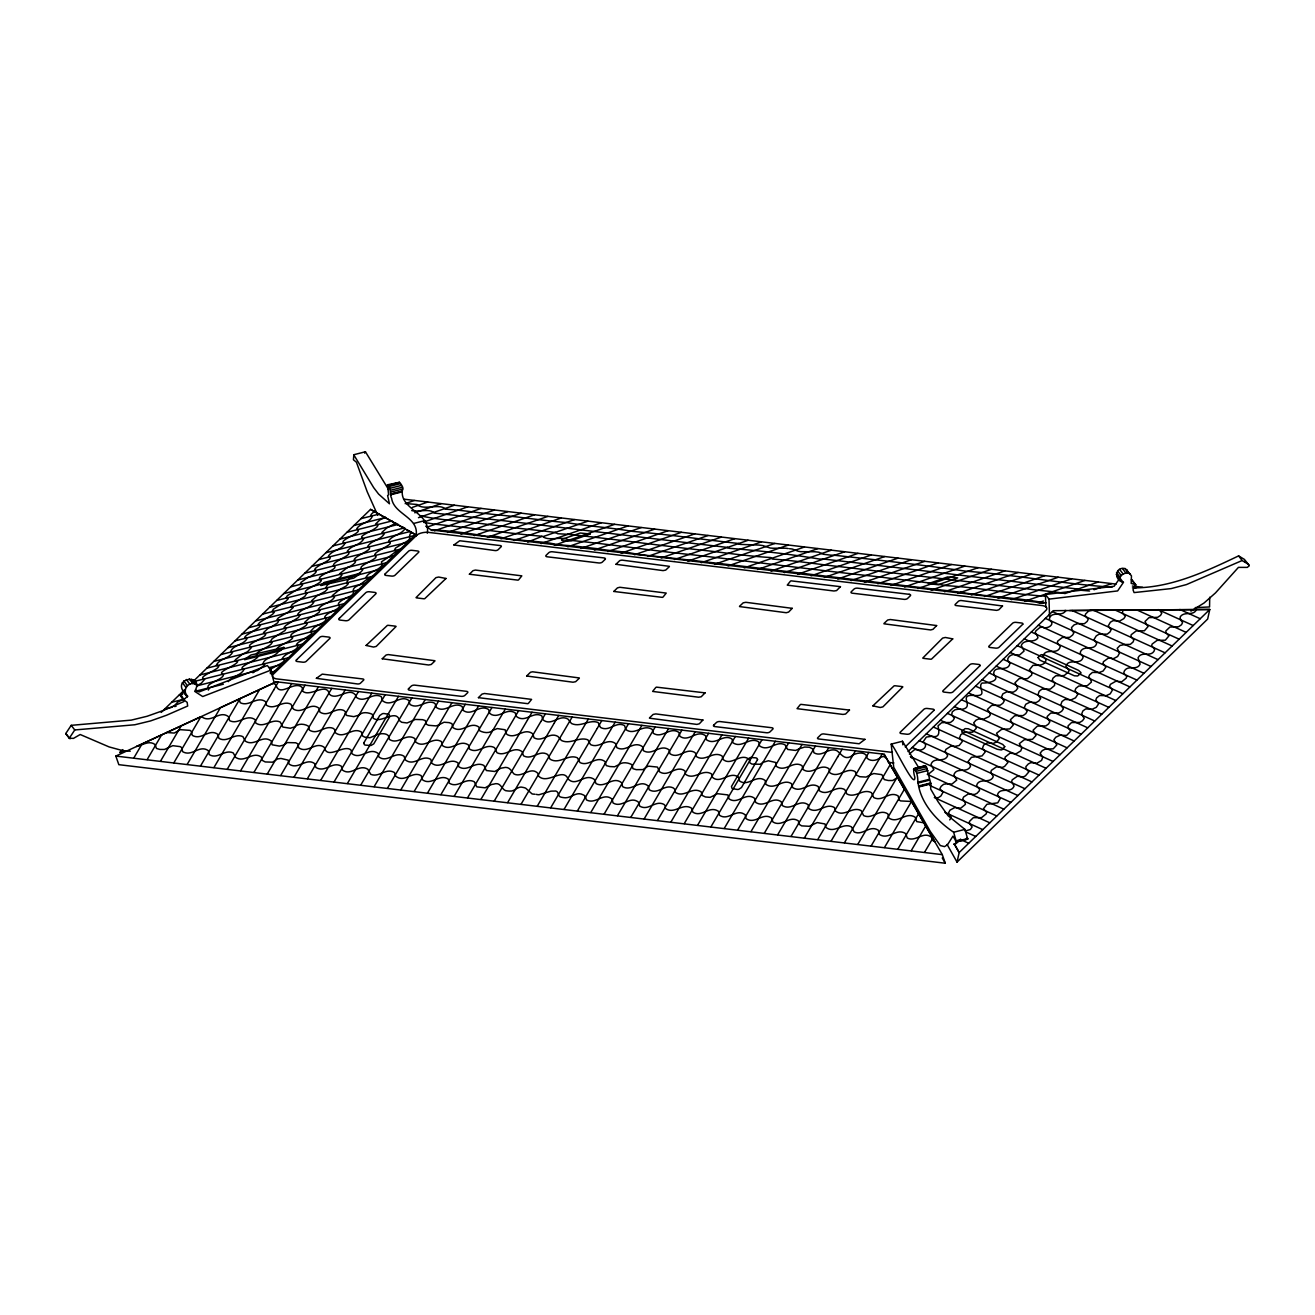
<?xml version="1.0" encoding="UTF-8"?>
<svg xmlns="http://www.w3.org/2000/svg" width="1315" height="1315" viewBox="0 0 1315 1315"><rect width="100%" height="100%" fill="white"/><g stroke="black" fill="none" stroke-linecap="round" stroke-linejoin="round"><path stroke-width="1.5" d="M416.033 536.076C419.617 517.091 393.892 514.675 391.591 498.188C386.1 488.835 412.055 496.971 399.497 482.309L387.514 484.808L388.615 494.835L387.613 495.508L389.454 503.793L378.589 494.062L373.69 487.651L353.834 454.908L353.423 459.773L356.398 462.19L367.197 491.728L377.783 515.381M288.511 762.174L288.264 760.169L280.933 758.443L277.498 758.952L272.567 762.19L265.219 761.944L261.636 760.021L261.669 757.309C252.776 750.471 244.721 763.505 235.648 757.358L233.248 752.936C224.553 748.827 217.846 759.807 209.266 754.629L208.312 750.651C199.19 744.257 192.006 757.276 182.588 751.638L181.848 747.758L180.303 746.641L172.807 745.687L164.49 749.451L159.871 749.451L156.452 748.432L155.154 744.619C149.203 740 142.562 745.161 136.612 746.46L166.775 732.504L174.254 733.063L180.188 729.661L190.034 730.367L191.448 731.502L192.286 735.364C201.672 740.871 208.888 727.885 217.928 734.395L218.947 738.372C227.462 743.189 234.333 732.636 242.913 736.647L245.297 741.101C254.387 747.101 262.458 734.082 271.268 741.052L272.172 744.8L279.388 746.098L283.974 745.046L287.18 742.581L295.743 742.778L297.897 743.912L298.702 747.791C307.841 754.087 315.6 740.838 324.279 747.364C327.32 760.284 343.429 744.175 350.891 749.846L352.058 753.774C360.869 760.152 368.726 746.953 377.832 753.199A4.175 2.696 -19.2 0 1 378.556 754.465L378.654 756.75C387.218 763.719 394.927 750.471 404.067 756.24L405.267 759.84C414.225 766.974 421.753 754.136 430.778 759.33L431.83 763.275C440.689 770.031 449.056 756.766 457.982 762.881L458.705 766.694C467.466 772.628 474.896 760.612 483.936 765.478L486.336 770.524L494.769 771.494L498.927 769.078M775.834 764.886L776.458 766.398C785.647 772.71 793.109 760.086 802.019 765.675L803.186 769.62C812.473 775.669 819.689 762.815 828.91 768.667L829.65 772.628C838.871 778.99 845.989 766.711 855.194 771.576L856.361 774.995L859.731 776.705L866.059 777.083L869.774 775.143M1209.718 597.224L1209.553 606.955L1195.236 607.612M372.803 715.87L373.181 718.105C380.545 724.434 396.292 708.029 399.53 720.636L401.683 722.28L407.075 722.971L412.877 720.554M409.228 702.44L410.149 704.593C418.696 709.623 425.485 699.646 433.851 702.802L435.512 704.133L435.528 706.287M595.021 780.535L595.991 783.559C605.245 788.638 612.675 775.587 621.633 782.721L622.603 786.633C631.857 792.205 639.353 778.776 648.163 785.926L649.265 789.805C658.174 795.065 664.486 783.559 673.362 787.981L674.809 789.329L674.858 792.008C683.784 798.764 692.068 785.877 701.289 791.959L702.095 795.378L705.465 796.989L710.149 797.35L715.672 794.671A4.175 2.696 -19.2 0 1 717.694 793.718L727.935 794.918L729.036 798.879C737.945 805.125 745.819 791.416 754.777 798.484L755.665 802.38C764.919 808.528 772.431 795.591 781.192 801.739L782.425 805.602C791.745 811.371 799.01 798.337 808.117 804.714L808.84 808.626C818.193 814.708 825.245 802.298 834.466 807.558L835.403 810.977C844.049 817.914 852.284 805.799 861.161 810.615L863.61 815.579C872.47 819.853 878.897 808.281 887.839 813.87L888.677 817.897C898.046 824.505 905.788 810.977 915.289 817.322L916.719 821.612L923.837 822.796L934.768 841.649L932.466 840.334L931.76 837.507C923.442 830.324 915.782 842.52 907.268 838.017L905.788 833.71C896.288 827.25 888.578 840.778 879.143 834.285L878.371 830.275C869.462 824.505 863.018 836.028 854.208 831.968L851.446 826.872C842.57 822.105 834.483 834.187 825.853 827.349L824.982 823.946L817.174 822.582L809.3 826.297L801.657 825.869L798.632 823.963L798.6 821.102C789.526 814.577 782.228 827.661 772.924 821.974L771.658 818.127C762.947 811.799 755.385 824.768 746.164 818.752L745.227 814.873C736.318 807.706 728.444 821.398 719.519 815.267L718.401 811.289C709.245 805.076 701.865 817.864 692.857 812.177L691.739 808.298C682.534 802.216 674.233 815.086 665.291 808.347L665.242 805.684L663.861 804.336C654.952 799.849 648.64 811.371 639.731 806.161L638.597 802.265C629.803 795.082 622.291 808.511 613.053 802.972L612.067 799.06C602.993 791.926 595.777 804.928 586.457 799.898L585.438 796.824M739.194 778.644L739.375 780.847C748.021 787.307 756.158 773.91 765.1 780.42L765.955 784.381C775.16 790.726 782.622 778.036 791.499 783.658L792.682 787.586C801.969 793.635 809.202 780.732 818.407 786.649L818.719 789.197M288.511 762.207L289.053 764.064C298.209 770.442 305.935 757.243 314.68 763.62L315.912 767.467C325.232 773.187 332.12 760.892 341.259 766.135L342.459 770.048C351.154 776.557 358.601 763.538 367.773 769.209L370.748 774.321C379.328 777.954 385.706 767.352 394.467 772.562L395.683 776.146C404.642 783.362 412.187 770.541 421.178 775.653L422.23 779.581C431.09 786.386 439.473 773.105 448.399 779.203L449.122 783.017C457.867 788.967 465.313 776.968 474.337 781.8L476.737 786.847L485.153 787.817L489.394 785.384M695.684 755.369L695.783 753.347L694.057 752.048C685.246 747.972 678.918 759.33 670.108 753.857L668.908 749.747C660.064 743.534 652.437 756.191 643.38 750.668L642.575 746.756C633.452 739.918 626.121 752.953 616.801 747.61L615.831 743.797C607.02 736.91 599.541 749.057 590.567 744.602L587.854 739.803C578.962 736.449 570.48 744.8 561.456 740.509L557.955 736.466C549.456 731.403 542.684 742.696 534.038 737.797L532.772 733.786C523.863 727.195 516.631 739.194 507.574 734.773L506.078 733.589L505.124 729.759L497.284 728.576L492.829 730.351M605.41 763.177L606.281 765.609L609.864 766.546L614.582 766.777L618.823 764.689M409.277 702.226L409.244 700.846C400.648 693.515 391.443 708.275 382.451 700.616L381.301 696.654C372.359 691.854 364.814 703.821 356.217 697.213L356.053 696.095M737.649 830.012L775.85 764.837L775.62 762.453L768.355 760.777L762.996 762.338L724.269 828.417M891.192 744.109L893.723 767.319L930.297 831.475L940.307 845.561L944.515 846.63L947.507 844.74L952.981 836.126L956.449 841.945L953.638 832.247C935.738 820.182 918.856 801.147 917.788 779.466C917.196 768.716 911.229 764.64 914.862 777.428C914.911 790.2 894.479 745.983 891.192 744.109L902.468 741.249L918.922 767.96M956.449 841.945L967.709 839.102L964.914 829.387L948.082 815.744L938.006 801.657L930.675 789.016L930.757 783.477L926.385 766.711L924.955 765.823L913.695 768.683M302.565 689.438L302.138 687.482C294.445 679.921 279.816 697.788 276.084 685.296A4.504 2.893 -19.2 0 0 275.427 684.375L273.01 683.356L220.427 707.684L187.207 764.36M595.005 780.748L594.479 779.828A5.539 3.567 -19.2 0 0 592.901 778.595C584.205 773.861 575.888 787.143 568.096 778.94C563.067 766.842 547.172 785.285 538.46 775.949L538.279 773.795C530.931 765.429 522.548 778.168 514.083 774.042C511.108 771.017 509.562 765.807 502.905 767.861A5.539 3.567 -19.2 0 0 500.177 768.568L498.681 769.308M605.426 763.144L605.311 761.779C596.533 754.826 589.038 767.039 580.047 762.601L577.334 757.769C567.948 753.709 559.516 764.853 550.081 759.215L547.747 754.547C539.166 749.139 532.213 760.711 523.469 755.763L522.219 751.736C513.294 745.145 506.078 757.21 497.004 752.755L494.572 747.693C485.465 742.581 478.068 754.744 469.225 748.893L468.847 746.41A3.879 2.498 -19.2 0 0 467.91 744.619C458.82 739.244 451.292 751.983 442.382 745.539L441.429 741.594C432.372 736.104 424.893 749.024 415.803 742.12L414.718 738.488C405.678 732.702 398.626 744.964 389.782 739.655L389.01 738.603C389.799 732.323 379.262 733.08 375.696 735.249M1119.575 578.633L1114.101 586.293L1045.458 594.495L1049.008 599.13L1117.635 590.928L1123.536 582.233C1114.002 580.951 1114.43 566.305 1125.114 568.573L1131.459 575.838L1131.196 583.383L1135.716 584.731L1133.004 589.778L1134.072 592.588L1171.155 588.594L1186.442 584.583L1242.149 560.519L1248.28 564.234L1249.25 565.582L1247.409 567.39L1238.434 567.373L1215.504 592.884L1204.096 602.977L1190.93 611.146M1120.577 581.148C1117.52 576.48 1124.374 572.058 1128.665 573.209L1130.407 574.211M585.389 797.252L584.896 796.167A5.539 3.567 -19.2 0 0 583.318 794.918C576.66 791.153 571.828 797.531 565.779 797.794A23.933 15.418 -19.2 0 1 561.521 797.268C556.903 796.956 559.73 789.855 553.812 791.104A14.366 9.254 -19.2 0 0 550.755 791.203L539.019 794.737A11.786 7.594 -19.2 0 1 536.421 794.408L536.208 794.342M960.64 592.358C987.401 596.583 1014.769 597.602 1040.625 602.139A4.504 0.871 0.9 0 0 1041.201 602.467L1043.551 602.977L431.205 529.945L434.476 530.109A4.504 0.871 0.9 0 0 436.169 530.06L436.695 530.011M302.549 689.504L302.861 691.328C310.439 697.525 326.531 681.532 329.424 694.188L330.87 695.372C339.023 699.547 349.79 686.298 356.168 695.931M192.171 682.403L370.567 509.382L404.987 528.712L404.28 528.137A7.594 1.972 -25.2 0 0 403.952 528.153L402.357 527.923L402.916 526.888M947.063 844.411L957.041 862.114L959.161 852.547L1209.784 609.47L1122.944 610.111L1122.468 613.004L1125.311 616.324L1123.865 618.576L1119.361 621.239L1113.164 620.614L1110.37 622.209L1108.15 626.088L1111.093 629.721L1110.074 631.874L1107.246 634.142L1099.044 634.208L1096.233 635.918L1093.981 639.616L1096.726 643.314C1094.31 651.402 1084.119 644.728 1080.568 651.517L1080.24 653.391L1083.198 656.81C1080.897 666.442 1068.059 657.336 1065.955 666.639L1068.996 670.173L1068.651 671.768L1064.361 675.433L1061.369 675.762M501.903 526.099L488.522 524.504M924.724 766.661L924.955 765.823M273.931 681.959L270.906 670.14L202.691 696.539L194.686 691.361C206.077 672.113 166.857 677.817 187.634 696.243L183.64 699.728L187.157 702.358L187.683 706.024L166.561 715.245L150.6 720.916L134.82 724.762L74.758 729.957L69.3 738.208L73.476 738.389L80.199 734.51L109.112 746.92L122.821 750.651L130.251 751.194M196.691 684.984C189.623 679.576 180.96 690.26 187.634 696.243M183.771 700.172L180.089 695.093L184.084 691.608M555.275 532.476C537.44 529.994 518.833 528.679 501.853 526.099M69.3 738.208L65.75 733.573L71.207 725.338L131.27 720.127L147.05 716.28L163.011 710.626L183.788 701.618L184.363 699.186M364.699 453.182L365.438 451.768L388.632 489.607M498.369 514.905C521.398 517.14 543.522 520.658 566.502 522.565C588.15 526.279 610.818 527.594 632.203 531.342C668.858 534.531 703.344 539.577 738.767 543.506M387.514 484.808L389.963 488.309L390.637 494.506M404.987 528.712C401.387 534.728 392.708 534.958 388.714 540.794L388.747 541.583C395.881 543.966 376.074 550.229 374.857 554.503L374.742 555.209C382.484 558.25 353.998 566.354 362.661 569.116L362.562 570.003C358.929 575.921 347.817 576.249 346.7 582.841M427.293 533.216C430.827 513.475 401.157 509.694 402.242 491.711M909.339 754.054L914.5 749.698A4.652 2.63 12.5 0 1 916.555 749.55L916.884 749.583M1196.551 609.19C1193.839 616.817 1184.026 610.554 1180.147 617.014L1180.525 619.792M435.429 524.241L423.742 522.417M1245.19 561.932L1244.73 559.598L1238.599 555.9C1205.082 571.828 1170.432 588.232 1132.462 587.871M791.055 836.373L837.819 756.602M318.411 686.775L267.323 773.91M334.092 781.883L385.163 694.747M775.85 764.837L788.721 742.86M133.818 757.999L142.053 743.945M147.148 759.593L161.646 734.871M160.512 761.188L181.256 725.798M173.876 762.782L200.866 716.724L202.263 717.185C211.6 723.349 219.441 709.853 228.481 716.642L229.632 720.636C238.574 725.288 246.447 713.338 255.242 719.765L255.718 723.003C264.134 728.822 271.613 717.924 280.292 722.083L282.857 727.063L290.303 728.247L294.938 726.801M200.554 765.955L240.037 698.61M213.934 767.549L259.663 689.537M273.717 689.898L278.336 682.008M227.298 769.144L273.832 689.75M240.629 770.738L291.716 683.586M253.976 772.332L305.064 685.181M280.687 775.505L331.758 688.37M294.034 777.099L345.122 689.964M307.381 778.694L358.469 691.559M320.728 780.288L371.816 693.153M347.423 783.477L398.511 696.325M360.77 785.055L411.891 697.92M374.134 786.649L425.222 699.514M387.465 788.244L438.569 701.109M400.845 789.838L451.916 702.703M414.192 791.433L465.296 704.298M427.539 793.027L478.627 705.892M440.887 794.622L491.958 707.47M454.217 796.2L505.322 709.064M467.565 797.794L518.652 710.659M480.928 799.389L527.364 720.209M527.496 719.995L532.033 712.253M494.276 800.983L540.695 721.803M540.827 721.59L545.38 713.848M507.639 802.577L554.042 723.414M554.207 723.168L558.727 715.442M521.085 804.172L572.173 717.037M537.293 806.111L588.38 718.976M550.722 807.722L597.141 728.559M597.289 728.296L601.81 720.571M564.086 809.317L610.505 730.137M610.637 729.907L615.173 722.165M577.433 810.895L628.504 723.76M590.797 812.489L641.884 725.354M604.144 814.084L655.215 726.948M617.491 815.678L668.595 728.543M630.838 817.273L681.926 730.137M644.186 818.867L695.24 731.715M657.516 820.445L708.621 733.31M670.913 822.056L721.968 734.904M684.244 823.634L735.332 736.499M697.607 825.228L748.662 738.093M710.938 826.823L762.026 739.688M762.996 762.338L775.373 741.282M750.98 831.606L802.068 744.454M764.344 833.184L815.432 746.049M777.675 834.778L828.779 747.643M837.573 757.029L842.142 749.238M804.402 837.967L855.473 750.832M817.733 839.562L868.837 752.427M831.08 841.156L882.201 754.021M844.444 842.751L890.189 764.722L884.107 754.235L276.446 681.778L273.01 683.356M857.807 844.345L897.29 776.984L890.189 764.722M871.155 845.939L904.391 789.247L897.29 777.001M884.485 847.518L911.492 801.476L900.594 800.917L899.066 799.931L898.129 795.887C889.137 790.594 882.71 802.199 873.801 797.58L871.418 792.649C862.739 788.178 855.638 798.517 846.893 793.997L844.74 789.575C835.518 784.578 828.401 796.956 819.163 790.627L818.67 789.247M897.849 849.112L918.593 813.738M911.213 850.706L925.711 826.001M924.56 852.301L932.795 838.247M1131.87 581.082L1131.393 579.488M270.348 673.642L270.676 672.918A4.652 1.2 -25.2 0 0 270.265 672.475L274.325 671.39M568.853 540.202C562.261 535.632 548.93 541.55 542.898 536.652L587.904 521.184M727.474 547.418C630.46 536.224 532.887 523.403 434.345 513.113C430.219 508.083 418.384 512.275 411.71 510.598M949.709 819.886L951.32 817.371L948.362 813.245L949.989 810.155L954.838 807.525L960.772 808.183L965.424 804.336L964.816 801.443M960.542 839.151L955.791 843.786M555.242 532.476L557.741 533.742L567.998 534.301M498.369 514.888C480.402 513.245 464.047 510.269 445.555 509.168C439.687 502.856 423.446 511.009 417.085 504.483L406.466 503.629M208.329 690.096L209.184 688.468C202.806 683.964 223.402 680.118 223.468 674.595C214.641 672.212 238.147 665.275 237.67 661.067L235.106 660.623L235.484 659.637L242.535 654.147M489.032 785.712L490.594 784.907A5.539 3.567 -19.2 0 1 493.322 784.2C500.851 781.603 501.114 788.622 505.42 790.594A23.933 15.418 -19.2 0 0 509.727 791.088C514.839 791.762 517.781 785.482 523.173 787.438A14.366 9.254 -19.2 0 1 525.721 788.211L532.049 793.898A11.786 7.594 -19.2 0 0 534.679 794.194L534.909 794.194M228.3 681.647C232.295 675.861 240.908 675.861 244.048 669.368C235.27 667.412 258.118 660.212 258.282 655.84C250.31 652.865 271.761 646.996 272.008 642.361L270.085 642.164M1123.24 609.765L1092.732 610.341M123.133 750.849L119.928 752.459L122.87 749.599M161.203 712.418L184.79 689.537M271.515 674.118L415.376 534.597L370.567 509.382M905.213 746.936L1046.395 609.913A9.123 3.994 -7.9 0 0 1042.581 605.607L427.786 532.296A9.106 3.994 -7.9 0 0 417.003 534.958M908.057 751.555L1053.331 610.67L1209.784 609.47L1207.663 619.053L957.041 862.114M395.864 523.008L386.462 528.203L381.975 532.378L382.451 533.446M417.003 534.958L273.29 674.266A9.123 3.994 -7.9 0 0 276.018 678.819L890.748 752.213A9.073 3.978 -7.9 0 0 892.425 752.312M294.987 726.735C298.357 723.119 304.636 723.809 308.466 726.209L309.387 730.088C318.131 735.578 324.624 724.762 333.205 728.362L334.832 729.71L335.095 732.521C344.201 739.918 352.354 726.291 361.576 732.143L362.644 736.055L364.88 737.189L369.942 737.748L375.679 735.282M492.813 730.384C489.361 733.737 483.328 732.817 479.515 730.647L479.038 727.162C470.08 720.604 461.91 734.082 452.935 727.573L451.949 723.644L449.138 722.625L444.059 722.231L438.996 724.762M358.929 715.113C362.283 711.563 368.036 712.434 372.112 714.193L372.835 715.82M270.052 669.795C272.271 667.099 290.138 660.738 282.215 658.815C284.697 652.602 298.571 651.057 297.864 645.27M618.855 764.656C622.422 761.664 628.291 762.601 632.055 764.738L632.91 768.667L636.246 769.653L642.969 769.604L646.01 767.533A3.879 2.498 -19.2 0 1 648.788 766.185L657.467 767.072L659.588 771.856C668.414 777.329 674.743 765.905 683.553 770.015L685.246 771.33L685.279 774.058C694.106 781.028 702.44 768.124 711.645 774.009L712.5 777.346C720.686 784.644 730.072 770.146 738.833 777.461L739.211 778.595M762.963 762.404L760.185 764.262L751.933 764.081L749.895 762.848L749.386 759.544C740.575 752.032 731.222 766.727 723.02 759.363L722.132 756.026C712.927 750.175 704.61 763.062 695.799 756.076L695.635 755.435M358.896 715.163L353.784 716.642L346.831 715.491L345.368 713.913M374.857 511.206C373.378 512.258 368.2 516.088 372.309 516.318C369.762 523.107 360.294 522.696 356.71 528.762L357.368 529.222C364.173 532.937 335.637 540.596 344.875 543.506C341.473 550.081 332.81 549.867 328.701 555.686L328.454 556.689C336.278 559.138 314.17 565.614 314.532 570.332C320.219 570.694 310.455 577.071 307.924 577.449M957.073 842.438L954.033 844.411M869.79 775.11L873.834 773.532L881.888 774.65L884.239 779.565L888.283 780.502L892.622 780.518L897.603 777.527M799.29 748.777L804.665 747.035L809.333 747.232L813.048 749.073L813.919 752.739C822.286 757.687 828.319 747.035 836.735 750.618C841.156 753.544 843.836 759.955 850.657 756.667C854.865 752.509 866.864 750.602 867.078 758.18C870.481 761.763 877.089 760.711 880.54 757.391A4.504 2.893 -19.2 0 1 882.135 756.733L885.357 756.388M799.191 748.942L795.526 750.438L787.685 749.468L784.989 744.8C775.817 740.131 768.683 752.394 759.528 745.868L758.755 741.874C749.468 736.186 741.923 748.975 732.85 742.696L731.978 738.997C723.086 733.326 715.639 746.032 706.434 739.737L705.629 735.808C696.572 729.069 688.83 742.696 679.937 736.318L678.869 732.373C669.647 726.225 662.333 739.096 653.341 733.31L652.256 729.447C643.051 723.447 634.816 736.186 625.841 729.546L624.543 725.551C615.65 720.916 609.371 732.34 600.478 727.425L598.111 722.494C589.071 719.091 580.688 727.754 571.515 723.529L568.047 719.157C559.22 713.749 551.527 726.899 542.898 719.732L541.813 715.837C532.789 710.856 525.277 723.562 516.368 716.396L515.184 712.829C506.439 707.585 500.111 718.154 491.58 714.637L489.788 713.371L488.638 709.541C479.433 703.739 472.085 716.675 463.258 710.462L462.173 706.549C452.952 700.78 444.815 714.39 435.742 706.944L435.528 706.319M412.91 720.521L415.293 719.437L422.575 719.667L425.271 720.538L426.356 724.171L428.493 725.288L436.186 725.913L438.963 724.828M252.875 672.787L254.666 671.653M929.064 773.664L933.864 769.67L930.971 764.574C933.502 756.141 944.515 763.407 947.671 755.648L945.14 751.177L945.929 749.353L951.139 746L954.263 746.542M257.806 670.354L264.331 665.259L264.759 664.141L263.115 664.124M385.361 517.337L379.854 519.918L375.548 524.06L377.75 524.537M313.463 616.11L319.118 612.33L320.038 609.749M119.928 752.459L123.577 750.618M272.189 626.482L277.794 622.735L278.731 620.138M166.775 732.504L200.866 716.741M885.307 757.687L884.107 754.235L942.296 854.635L945.288 863.232L118.827 764.673L115.835 756.076L276.446 681.778M339.517 589.695L332.185 595.695L334.569 597.059C330.69 603.24 322.076 603.075 318.279 609.289L319.989 609.749M403.245 543.342L403.557 543.21A4.652 1.2 -25.2 0 0 405.48 542.174C412.318 538.772 408.406 537.013 410.116 534.054A17.391 4.504 -25.2 0 1 411.858 532.526M277.465 635.26L272.106 638.745L270.052 642.18M403.179 543.374L395.733 547.911L394.5 549.785L396.785 550.886L388.517 557.165M305.047 638.416L311.376 634.027L311.754 631.611M360.146 584.583L368.627 578.09L366.112 577.104C369.647 570.726 379.016 571.17 382.271 564.628L381.432 561.85L388.435 557.182M183.853 699.054L177.656 702.161L174.139 706.073L175.783 706.303M347.341 567.521L339.467 573.899L341.916 575.115C338.3 581.148 327.139 581.411 325.972 588.052M242.568 654.147L247.598 651.681L251.412 647.572C242.897 644.777 265.86 638.071 265.696 634.159L263.46 632.663L267.931 628.455L272.09 626.515M307.874 577.466L301.086 582.348L300.231 584.255L302.466 584.255L302.384 585.159L299.952 587.673L287.311 595.695L286.045 597.848L288.199 598.752L285.98 601.152L273.405 609.174L272.041 611.475L274.424 612.165L272.468 614.368L259.548 622.603L258.118 624.444L260.518 625.085L258.956 627.469L246.415 635.342L244.606 637.413L246.858 638.893C243.439 645.106 231.966 645.287 230.618 652.092M339.549 589.679L346.042 586.096L348.327 583.663L346.733 582.824M313.414 616.11L309.272 618.05L304.784 622.258L307.02 623.737C307.102 627.732 284.221 634.422 292.735 637.15C293.229 641.342 271.301 647.605 278.287 650.333L278.994 650.629C276.002 657.237 263.263 657.681 263.066 664.124M359.965 584.633L359.389 584.863A3.403 0.888 -25.2 0 0 357.499 585.816C348.557 590.156 358.321 592.457 349.083 596.78C346.042 597.47 334.717 603.799 339.582 604.982C339.944 610.472 327.698 611.245 324.789 616.834C327.649 620.269 324.772 621.814 318.805 624.855M277.514 635.26L284.977 630.559L286.276 628.274L284.056 627.469L285.881 625.381L298.406 617.54L299.968 615.157L297.568 614.516C301.349 608.303 309.946 608.451 313.841 602.286L311.458 600.922L316.849 595.925L325.265 591.356L327.599 588.906L326.005 588.052M304.998 638.433L298.357 642.361L296.401 644.498L297.798 645.287M318.69 624.888L314.318 627.304L310.57 631.315A3.403 0.888 -25.2 0 0 311.113 631.677L311.458 631.66M347.374 567.521C350.004 566.831 357.565 562.343 355.149 560.519M479.318 533.906L534.498 514.806M997.954 598.128L1058.23 577.269M405.168 503.645L414.34 500.473M412.351 507.393L427.704 502.067M414.702 512.784L441.051 503.661M418.466 517.683L454.382 505.256M423.578 522.137L467.745 506.85M427.128 527.118L481.109 508.445M434.147 530.898L494.473 510.039M447.527 532.493L507.82 511.617M460.875 534.087L521.151 513.212M474.222 535.665L479.597 533.808M487.569 537.26L547.878 516.401M500.933 538.854L561.209 517.995M514.28 540.449L574.556 519.589M527.644 542.043L542.355 536.273C505.585 533.15 471.838 527.808 435.397 524.258M540.975 543.637L601.284 522.778M554.322 545.232L614.615 524.356M567.702 546.826L627.945 525.951M581.033 548.404L641.309 527.545M594.38 549.999L654.64 529.14M607.727 551.593L668.02 530.734M621.107 553.188L681.367 532.328M634.438 554.782L694.715 533.906M647.769 556.377L708.062 535.501M661.133 557.971L721.393 537.095M674.463 559.549L734.756 538.69M687.844 561.143L748.12 540.284M701.191 562.738L761.451 541.879M714.538 564.332L774.814 543.473M727.984 565.943L788.26 545.067M744.191 567.866L804.468 547.007M757.621 569.477L817.914 548.602M770.985 571.072L831.277 550.196M784.315 572.65L844.608 551.79M797.695 574.244L857.972 553.385M811.026 575.838L871.335 554.979M824.406 577.433L884.666 556.574M837.737 579.027L898.014 558.152M851.052 580.622L911.361 559.746M869.873 580.326L924.708 561.341M864.432 582.216L869.84 580.342M877.779 583.794L938.088 562.935M891.143 585.389L951.419 564.529M904.473 586.983L964.783 566.124M917.854 588.578L978.13 567.718M931.184 590.172L991.461 569.296M944.532 591.766L1004.824 570.891M957.879 593.361L1018.172 572.485M971.243 594.939L1031.519 574.08M984.59 596.533L1044.866 575.674M1011.284 599.722L1071.577 578.863M1024.648 601.317L1084.924 580.441M1038.012 602.911L1043.469 601.021M1098.255 582.035L1065.018 593.542C1052.411 591.06 1038.653 590.797 1025.634 588.545M1094.014 589.728L1111.619 583.63M1134.418 588.183L1138.346 586.819M1098.124 610.308L1093.258 610.357A7.594 4.307 12.5 0 0 1092.749 610.226L1088.984 610.719L1085.483 614.121L1085.253 615.667L1088.212 619.332L1087.143 621.485L1084.333 623.737L1077.922 623.573L1074.092 624.888L1071.478 627.6L1072.202 630.592M354.162 454.628L365.438 451.768M387.218 485.58L399.497 482.309M389.158 486.517L400.434 483.657M389.963 488.309L401.239 485.449M390.588 490.248L401.848 487.388M390.966 492.024L402.226 489.164M391.13 494.161L402.39 491.3M390.522 494.818L401.782 491.958M413.929 523.386L425.189 520.526M914.237 768.618L925.497 765.757M913.465 769.505L919.086 768.091M915.125 769.571L926.385 766.711M916.029 771.346L927.305 768.486M916.719 773.384L927.995 770.524M917.837 782.244L929.097 779.384M918.067 783.05L929.327 780.189M919.366 785.811L930.642 782.951M919.497 786.337L930.757 783.477M919.547 786.781L930.806 783.921M953.638 832.247L964.914 829.387M955.463 840.992L961.084 839.562M956.531 841.386L967.791 838.526M956.071 841.863L967.709 839.102M361.066 518.636L379.443 514.017M354.047 525.458L385.739 517.469M347.012 532.279L392.051 520.937M339.977 539.101L398.363 524.389M332.958 545.906L404.675 527.841M325.923 552.727L410.132 531.523L415.376 534.597M318.887 559.549L414.455 535.484M311.852 566.37L407.436 542.29M304.833 573.192L400.401 549.128M297.798 579.997L393.366 555.933M290.779 586.802L386.347 562.754M283.728 593.64L379.312 569.576M276.709 600.462L372.276 576.397M269.674 607.267L365.241 583.219M262.655 614.089L358.206 590.04M351.187 596.846L255.62 620.91M248.601 627.715L344.168 603.667M242.026 634.093L337.593 610.045M235.007 640.898L330.558 616.85M227.972 647.72L323.539 623.655M220.936 654.541L316.504 630.477M213.918 661.363L309.485 637.298M206.882 668.168L302.434 644.12M199.847 674.99L295.415 650.941M192.812 681.811L288.38 657.747M257.296 670.617L196.708 685.871L201.392 683.143L204.63 679.345C195.771 676.978 219.276 670.009 218.832 665.817L216.252 665.374C219.408 658.404 229.04 658.914 232.574 652.322L230.635 652.092M269.082 667.658L281.361 664.568M178.774 695.438L182.604 694.468M196.001 691.098L223.369 684.211M171.739 702.259L184.494 699.054M164.704 709.081L172.495 707.125M174.616 706.582L175.717 706.303M701.684 550.13C724.401 552.579 746.69 556.114 770.689 557.544L772.595 559.089C795.476 560.585 816.385 564.119 838.197 566.453M1077.971 589.054C993.187 579.274 907.054 568.622 823.469 559.023M488.49 524.521C465.97 521.266 441.232 520.526 420.175 515.776M689.274 554.437C752.788 561.653 816.911 570.2 879.686 576.923M1025.585 588.561C1007.701 586.917 990.392 584.09 972.196 582.2M838.214 566.436C882.398 571.762 927.568 576.94 972.163 582.2M568.031 534.285C613.02 539.019 657.237 545.183 701.651 550.147M689.224 554.453C648.87 550.245 610.16 544.18 568.82 540.202M436.744 530.011C453.165 531.474 469.504 533.002 486.353 536.454C497.711 534.515 506.012 540.317 517.222 539.479C530.274 541.649 546.202 541.517 557.856 544.87C571.894 545.495 584.846 547.27 597.963 548.766C611.245 551.133 625.052 551.445 637.759 554.388C746.098 565.943 854.06 579.899 960.788 592.243M879.719 576.907C901.926 580.096 924.807 581.74 946.323 585.652C980.908 587.657 1012.123 594.249 1045.852 596.205M382.484 533.446L384.342 533.693C380.709 540.169 372.063 539.988 367.986 545.988L368.019 546.793C375.202 549.144 355.428 555.39 354.146 559.697L355.116 560.519M823.765 558.974L822.105 559.072A5.539 1.068 0.9 0 1 819.278 559.039C789.592 553.993 759.938 550.706 729.283 548.306A5.539 1.068 0.9 0 1 727.803 547.829L727.409 547.484M319.627 579.553L321.32 579.504L321.222 580.441C320.876 584.337 299.508 590.501 306.888 593.262L304.801 596.418L292.242 604.44L290.894 606.725L293.261 607.431L289.037 611.524L278.386 617.869L276.972 619.694L278.665 620.154M1042.433 627.058L1039.836 627.584L1035.891 630.855L1035.184 632.679L1036.68 634.455M1039.902 603.141L1046.05 602.845M1072.12 610.522L1165.008 652.799M965.243 831.014L970.404 829.486L972.147 826.938L969.566 823.634M1089.576 591.01L1079.237 590.106L1077.988 589.071M1064.558 610.587L1065.923 610.571M1091.434 610.357L1069.588 610.538M319.594 579.553C316.471 574.639 341.341 568.918 333.385 565.582L333.599 564.809C334.191 560.7 354.672 554.388 347.324 551.955L347.489 551.001C351.598 545.133 360.261 545.347 363.729 538.788C354.228 536.109 379.69 529.485 377.767 524.537M982.864 719.486L989.094 716.593L990.376 714.653L989.488 712.483M789.493 548.717L789.723 548.733A11.786 2.285 0.9 0 1 792.353 549.045L798.205 551.232A14.366 2.778 0.9 0 0 800.704 551.659L814.675 551.758A23.933 4.635 0.9 0 1 818.966 552.251L823.305 554.24L830.587 555.144A5.539 1.068 0.9 0 0 833.414 555.16C877.253 559.911 921.651 564.825 965.966 571.203C1015.509 574.77 1061.862 583.811 1112.063 587.197M1040.954 725.88L1037.305 726.176L1033.08 730.252L1036.006 735.463L1032.439 739.342L1024.27 739.753L1019.306 743.698L1021.886 747.775L1020.785 750.881L1016.101 753.758L1010.068 753.183L1005.104 757.111L1005.12 758.919L1007.98 762.404L1004.627 766.398L1002.49 767.401L996.573 766.793L991.428 770.327L990.803 772.086L993.269 776.573C990.261 784.414 978.771 777.198 976.618 785.532L977.67 787.241M1042.45 627.058C1046.625 629.688 1055.748 624.641 1050.06 620.516M403.623 499.141L1116.106 584.107M1132.379 586.046L1142.571 587.263M909.158 594.314L857.61 588.167A2.663 1.167 -7.9 0 0 854.06 589.038L851.282 591.734A2.663 1.167 -7.9 0 0 852.235 593.18L904.243 599.377A2.663 1.167 -7.9 0 0 907.58 598.44L910.375 595.728A2.663 1.167 -7.9 0 0 909.158 594.314M1024.171 678.852L1027.508 678.622L1031.683 675.039L1031.782 672.442L1029.366 669.828L1033.015 665.324C1037.634 665.308 1045.129 666.015 1046.115 659.752L1043.074 656.218C1045.195 646.996 1057.983 656.037 1060.301 646.405L1057.359 642.986L1057.671 641.128L1062.471 637.413L1065.397 637.545M1047.052 689.257L1050.389 689.044L1054.564 685.477L1054.679 682.863L1052.247 680.282L1052.986 678.145L1055.846 675.762L1061.336 675.746M888.283 762.338L892.227 762.815A9.073 3.978 -7.9 0 0 893.904 762.93M115.835 756.076L942.296 854.635M916.966 749.599C922.209 752.081 929.442 745.671 923.097 741.89L926.352 737.09L931.694 736.285M1015.114 654.706C1011.366 653.506 1005.465 658.19 1008.556 661.922M960.065 708.933L955.084 709.722L952.307 711.826L951.616 714.867L954.361 718.22L953.079 720.439L950.4 722.494L945.534 722.527M1018.254 715.557L1023.07 715.607L1025.815 713.618L1027.147 711.333L1024.303 707.585L1025.733 704.281L1029.859 702.194L1036.154 702.588L1038.883 700.944L1040.675 698.544L1038.028 694.632L1039.162 691.263L1041.99 689.126L1047.003 689.241M1124.835 644.531L1120.018 645.468L1117.208 648.377L1119.558 652.93L1117.668 656.464L1113.575 658.634L1111.126 658.338M788.195 548.569L787.997 548.536A11.786 2.285 0.9 0 0 785.384 548.207L773.171 548.24A14.366 2.778 0.9 0 1 770.064 548.01L762.881 545.577A23.933 4.635 0.9 0 0 758.624 545.051L740.575 544.41A5.539 1.068 0.9 0 1 739.112 543.917L738.718 543.572M947.934 783.724L943.66 784.266L941.129 786.337L939.88 788.655L943.003 792.271L940.882 796.019L938.252 797.728L934.34 797.58L989.718 822.779M954.328 746.558L959.177 745.49L962.35 741.496L961.446 739.803M945.436 722.51L941.589 722.74L937.99 725.896C939.041 730.893 940.62 738.372 931.776 736.301M1101.74 714.144L1021.558 678.31L1019.141 678.688L1014.999 682.781L1017.777 688.107L1016.002 690.523L1013.273 692.183L1006.978 691.772L1002.852 693.86L1001.422 697.164L1004.249 700.928L1002.918 703.213L1000.173 705.185L991.691 705.382L987.45 709.426L989.439 712.467L1067.057 747.791M982.831 719.469L978.689 718.96L975.96 720.226L973.692 722.856L975.648 726.225M960.279 709.032L960.903 709.163A3.403 1.94 12.5 0 0 962.909 709.114C974.382 706.681 957.83 694.501 973.412 695.405C989.62 697.082 976.65 687.071 982.141 682.995C986.546 683.389 1001.142 681.203 993.861 674.628C992.398 664.124 1008.293 672.836 1009.838 663.615A3.403 1.94 12.5 0 0 1009.164 662.349L1008.769 662.004M1111.076 658.322L1108.298 658.141L1103.466 661.675L1102.94 663.631L1104.896 665.489M1041.02 725.896L1045.787 725.962L1048.532 724.006L1049.896 721.705L1047.891 719.042M1015.164 654.722L1019.536 655.018L1024.089 651.024L1021.262 645.484C1024.171 638.186 1034.395 643.775 1037.979 637.709L1036.746 634.504M947.967 783.74L951.928 784.085L956.745 780.107L953.868 774.995C956.35 766.596 967.363 773.828 970.552 766.119L969.319 763.407M1065.479 637.561L1069.654 637.364L1072.596 635.046L1073.845 632.942L1072.235 630.625M1124.867 644.531L1130.308 644.366L1133.086 641.967L1133.859 639.912L1130.867 636.312L1131.245 634.685L1136.193 630.921L1144.412 630.773L1148.094 626.499L1146.45 624.329M1018.237 715.541L1014.621 715.787L1010.347 719.815L1013.257 725.042L1009.772 728.921L1001.636 729.365L996.589 733.228L999.219 738.619L996.671 741.841L993.482 743.386L987.434 742.794L983.669 745.063L982.371 748.564L984.245 750.175M1179.851 609.47L1200.151 618.707M1158.12 609.585L1193.132 625.513M1136.324 609.7L1186.097 632.351M1114.561 609.798L1179.062 639.156M1092.831 609.913L1172.043 645.961M1052.411 611.557L1157.973 659.62M1045.376 618.379L1150.937 666.442M1038.34 625.2L1143.902 673.247M1031.322 632.022L1136.883 680.069M1024.286 638.827L1129.864 686.874M1017.268 645.649L1122.813 693.712M1010.216 652.487L1115.794 700.517M1003.181 659.292L1108.759 707.338M996.162 666.113L1024.122 678.819M989.127 672.935L1094.688 720.982M982.108 679.74L1087.669 727.787M975.533 686.118L1081.111 734.148M968.514 692.923L1074.092 740.97M961.479 699.744L989.439 712.467M954.46 706.566L1060.022 754.613M947.425 713.371L1052.986 761.418M940.389 720.209L1045.967 768.239M933.354 727.014L1038.916 775.061M926.335 733.836L1031.897 781.883M919.3 740.657L1024.878 788.688M912.265 747.479L1017.859 795.509M910.44 756.651L1010.824 802.331M927.223 774.305L1003.772 809.152M929.754 785.482L996.737 815.974M944.91 812.407L982.7 829.601M966.722 832.362L975.664 836.422M961.249 839.874L968.629 843.244M406.647 529.666L410.001 531.556M1117.027 576.512L1117.947 577.055M1146.417 624.296L1145.053 621.469L1148.981 617.639L1157.611 617.327L1160.537 615.42L1161.77 613.168L1159.337 609.798M425.731 526.148L432.257 530.668M964.799 801.427L962.662 799.208L963.616 797.005L968.3 793.964L974.448 794.507L977.045 793.29L979.412 790.71L979.461 788.934L977.686 787.258M1068.635 728.461L1067.944 726.028L1071.528 722.56L1079.763 722.428L1082.492 720.752L1084.25 718.335L1081.571 714.407L1082.82 711.004L1085.664 708.916L1092.108 709.262L1096.332 707.306L1098.666 703.739L1095.806 700.024L1096.694 697.821L1099.603 695.52L1106.244 695.651L1110.205 693.843L1112.523 689.898L1109.531 686.364L1110.419 684.326L1115.827 681.252L1121.761 681.745L1126.15 678.211L1126.758 676.518L1123.75 673.083L1124.309 671.11C1127.991 664.453 1136.653 671.275 1140.089 664.157L1138.05 657.829C1141.305 650.843 1150.115 657.237 1153.962 651.336L1154.669 649.331L1151.677 645.731L1152.104 644.087L1157.101 640.372L1165.32 640.191L1168.92 635.918L1165.83 632.482L1165.912 630.871L1169.89 627.074L1178.552 626.762L1181.478 624.773L1182.596 622.57L1180.558 619.792M1047.808 718.976L1047.118 716.56L1050.701 713.092L1058.92 712.944L1061.665 711.267L1063.424 708.867L1060.761 704.939L1061.994 701.536L1064.838 699.448L1071.281 699.794L1075.506 697.838L1077.856 694.271L1074.996 690.556L1075.867 688.37L1078.76 686.052L1087.242 685.74L1091.417 682.074L1090.431 678.984M961.38 739.753L959.457 738.093L960.821 734.608L964.536 732.373L972.722 732.176L976.322 728.214L975.681 726.242M195.968 690.178L199.14 691.92L267.356 665.522L270.906 670.14M1090.414 678.967L1088.705 676.913L1089.576 674.874L1092.453 672.409L1099.077 672.54L1103.088 671.028L1105.931 667.067L1104.929 665.538M969.286 763.374L968.037 761.615L971.489 757.309L982.042 755.928L985.231 751.933L984.294 750.207M1068.7 728.51L1070.722 731.189L1066.613 735.447L1060.137 735.2L1055.814 737.205L1053.907 739.737L1056.833 744.947L1053.249 748.81L1045.08 749.221L1042.318 750.569L1040.132 753.199L1042.713 757.259L1041.595 760.382L1036.894 763.242L1030.861 762.651L1028.33 763.933L1025.914 766.612L1025.963 768.404L1028.807 771.905L1025.421 775.899L1023.267 776.886L1017.366 776.261L1012.221 779.844L1011.63 781.587L1014.079 786.074C1010.988 793.981 999.827 786.551 997.444 794.868L1000.304 798.452L997.756 802.84L986.908 804.303L983.489 808.741L986.628 812.292L986.201 813.886L981.5 817.667L973.33 817.634L969.434 821.464L969.533 823.617M65.75 733.573L70.04 738.849M910.539 756.733L911.837 758.097M1050.027 620.483L1049.863 620.286A4.652 2.63 12.5 0 1 1049.321 618.971C1051.047 611.163 1060.4 616.258 1064.624 612.1A17.391 9.863 12.5 0 0 1065.873 610.522M1245.7 560.963L1249.25 565.582M1238.599 555.9L1242.149 560.519M1125.114 568.573L1128.665 573.209M1131.886 579.701L1135.716 584.731M1132.166 580.589L1135.716 585.208M1122.435 568.524L1125.985 573.143M1119.624 569.428L1123.174 574.047M1117.635 570.891L1121.185 575.51M1116.501 572.617L1120.051 577.236M1120.429 578.748L1122.796 581.822M1116.188 574.31L1119.739 578.929M1119.131 578.6L1121.498 581.674M197.431 686.397L193.141 680.348M191.579 679.313L195.13 683.948M189.278 678.935L192.828 683.57M186.319 679.477L189.87 684.112M183.755 680.874L187.305 685.493M182.358 682.682L185.908 687.301M183.706 692.364L187.256 696.983M180.254 694.599L183.788 699.218M180.089 695.093L183.64 699.728M71.207 725.338L74.758 729.957M966.722 838.148L967.33 839.003M1126.856 569.592L1128.5 573.077M942.23 857.955L945.288 863.232M911.492 801.476L923.837 822.796M954.411 844.197L959.161 852.547L954.164 843.688M239.182 699.005L240.234 702.72C249.176 707.256 257.05 695.372 265.811 701.832L266.304 705.103C274.769 710.807 282.215 699.909 290.927 704.166L293.459 709.13C302.812 714.637 310.126 701.47 319.019 708.275L319.94 712.138C328.717 717.612 335.161 706.78 343.757 710.412L345.368 711.76L345.385 713.864M902.468 741.249L902.863 744.865M1049.008 599.13L1049.518 616.751M1045.458 594.495L1045.82 606.988M366.129 645.451L373.526 647.062L376.221 646.421L396.094 626.466A1.907 0.838 -7.9 0 0 395.256 626.137L388.566 625.348A1.907 0.838 -7.9 0 0 387.333 625.43L366.129 645.451M952.734 638.876L931.53 659.094A1.907 0.838 -7.9 0 1 930.297 659.177L923.607 658.371A1.907 0.838 -7.9 0 1 922.768 658.059L942.641 638.087L945.337 637.463L952.734 638.876M615.962 564.299L663.056 570.611L665.702 570.102L669.105 566.88A2.104 0.921 -7.9 0 0 669.368 566.338L621.946 560.108L619.809 560.552L615.962 564.299M702.917 720.028L699.317 723.792L696.917 724.417L649.495 718.187A2.104 0.921 -7.9 0 1 649.758 717.645L653.161 714.423L655.807 713.913L702.917 720.028M363.762 743.008L364.354 744.635A3.386 2.186 -19.2 0 0 365.718 745.145L370.945 745.506L373.756 743.863L389.602 716.905L389.108 714.357L384.21 713.552A3.386 2.186 -19.2 0 0 382.402 713.716L379.723 715.541L363.762 743.008M382.238 658.766L428.608 664.995L431.221 664.486L434.64 661.264A2.137 0.937 -7.9 0 0 434.903 660.722L388.204 654.574L386.1 655.018L382.238 658.766M526.658 675.992L573.011 682.222L575.641 681.696L579.044 678.491A2.137 0.937 -7.9 0 0 579.307 677.948L532.608 671.801L530.504 672.244L526.658 675.992M792.222 608.335L788.606 612.083L786.239 612.724L739.556 606.577A2.137 0.937 -7.9 0 1 739.819 606.034L743.222 602.812L745.852 602.303L792.222 608.335M936.625 625.562L933.025 629.31L930.658 629.951L883.959 623.803A2.137 0.937 -7.9 0 1 884.222 623.244L887.641 620.039L890.255 619.513L936.625 625.562M446.015 578.469L424.745 598.67A1.907 0.838 -7.9 0 1 423.512 598.736L416.839 597.931A1.907 0.838 -7.9 0 1 416.033 597.602L435.955 577.63L438.668 577.038L446.015 578.469M872.864 705.859L880.195 707.486L882.907 706.878L902.83 686.907A1.907 0.838 -7.9 0 0 902.024 686.578L895.334 685.789A1.907 0.838 -7.9 0 0 894.101 685.855L872.864 705.859M757.555 759.577L741.496 787.521L738.783 789.296A3.386 2.186 -19.2 0 1 737.041 789.427L732.11 788.573L731.469 786.518L747.232 759.56L750.438 757.456L755.583 757.835A3.386 2.186 -19.2 0 1 756.98 758.393L757.555 759.577M928.456 583.646L938.302 584.731L957.682 577.893L947.573 576.94L928.456 583.646M478.43 697.657L527.759 703.673A2.104 0.921 -7.9 0 0 528.564 703.18L531.605 699.383L484.462 693.482L482.03 694.09L478.43 697.657M840.466 586.671L836.554 590.599L833.924 590.994L787.241 585.142L790.299 581.329A2.104 0.921 -7.9 0 1 791.104 580.852L840.466 586.671M469.406 574.228L517.979 580.145A2.137 0.937 -7.9 0 0 518.768 579.668L521.841 575.855L475.405 570.069L473.005 570.677L469.406 574.228M613.809 591.454L662.382 597.372A2.137 0.937 -7.9 0 0 663.187 596.895L666.245 593.081L619.825 587.279L617.425 587.887L613.809 591.454M705.07 692.874L701.174 696.802L698.561 697.213L652.618 691.427L655.675 687.63A2.137 0.937 -7.9 0 1 656.481 687.137L705.07 692.874M849.49 710.084L845.578 714.029L842.981 714.423L797.022 708.654L800.095 704.856A2.137 0.937 -7.9 0 1 800.884 704.363L849.49 710.084M453.922 544.969L495.245 550.591A2.318 1.019 -7.9 0 0 497.941 549.867L501.196 546.711A2.318 1.019 -7.9 0 0 500.374 545.577L459.724 540.761L453.922 544.969M864.974 739.359L859.139 743.764L818.489 738.948A2.318 1.019 -7.9 0 1 817.651 737.814L820.905 734.658A2.318 1.019 -7.9 0 1 823.601 733.918L864.974 739.359M1004.759 746.657L1002.441 749.353A3.37 1.923 12.5 0 1 1001.208 749.945L997.214 749.287L963.566 733.951L961.807 732.028A3.386 1.923 12.5 0 1 962.186 731.025L965.062 728.625L968.3 728.773L1002.72 744.422L1004.759 746.657M316.389 678.326L357.647 683.981A2.318 1.019 -7.9 0 0 360.376 683.274L363.63 680.118A2.318 1.019 -7.9 0 0 362.874 678.967L322.224 674.135L316.389 678.326M1002.523 605.985L998.858 609.749L996.639 610.374L955.989 605.541A2.318 1.019 -7.9 0 1 955.216 604.407L958.487 601.234A2.318 1.019 -7.9 0 1 961.199 600.528L1002.523 605.985M590.073 534.005L571.252 540.728C568.984 541.238 560.059 541.451 561.587 539.429L580.277 533.035L590.073 534.005M1038.061 657.533L1039.968 660.196L1074.355 675.795L1077.626 675.992L1080.568 673.576A3.37 1.923 12.5 0 0 1080.946 672.606L1078.579 670.371L1044.899 655.067L1041.579 654.673A3.386 1.923 12.5 0 0 1040.296 655.264L1038.061 657.533M320.942 585.504L353.751 578.107L359.62 574.096A3.386 0.871 -25.2 0 0 360.031 573.389L324.361 582.381A3.37 0.871 -25.2 0 0 323.178 583.252L320.942 585.504M283.859 647.391L281.509 649.84A3.386 0.871 -25.2 0 1 280.259 650.761L244.623 659.719A3.37 0.871 -25.2 0 1 245.05 659.029L251.001 655.002L283.859 647.391M933.946 710.379L910.161 733.458A2.515 1.101 -7.9 0 1 906.873 734.23L901.252 733.556A2.515 1.101 -7.9 0 1 900.249 732.192L923.82 709.327A2.515 1.101 -7.9 0 1 927.075 708.44L932.746 709.114A2.515 1.101 -7.9 0 1 933.946 710.379M979.938 665.768L952.964 691.937A2.663 1.167 -7.9 0 1 949.479 692.742L944.137 692.117A2.663 1.167 -7.9 0 1 943.069 690.654L969.812 664.716A2.663 1.167 -7.9 0 1 973.281 663.796L978.672 664.437A2.663 1.167 -7.9 0 1 979.938 665.768M1022.725 624.296L998.923 647.375A2.515 1.101 -7.9 0 1 995.652 648.131L990.031 647.457A2.515 1.101 -7.9 0 1 989.011 646.092L1012.599 623.228A2.515 1.101 -7.9 0 1 1015.854 622.34L1021.525 623.014A2.515 1.101 -7.9 0 1 1022.725 624.296M408.603 688.665L408.472 688.797A2.663 1.167 -7.9 0 0 409.705 690.194L461.253 696.342A2.663 1.167 -7.9 0 0 464.787 695.471L467.565 692.791A2.663 1.167 -7.9 0 0 466.628 691.345L414.62 685.131A2.663 1.167 -7.9 0 0 411.266 686.085L408.603 688.665M296.598 659.768L296.122 660.229A2.515 1.101 -7.9 0 0 297.289 661.527L302.91 662.201A2.515 1.101 -7.9 0 0 306.214 661.346L329.786 638.482A2.515 1.101 -7.9 0 0 328.849 637.101L323.194 636.427A2.515 1.101 -7.9 0 0 319.923 637.15L296.598 659.768M339.484 618.182L338.941 618.707A2.663 1.167 -7.9 0 0 340.174 620.088L345.533 620.729A2.663 1.167 -7.9 0 0 349.034 619.809L375.778 593.887A2.663 1.167 -7.9 0 0 374.791 592.408L369.4 591.766A2.663 1.167 -7.9 0 0 365.932 592.555L339.484 618.182M385.377 573.669L384.901 574.145A2.515 1.101 -7.9 0 0 386.068 575.428L391.689 576.102A2.515 1.101 -7.9 0 0 394.993 575.247L418.565 552.382A2.515 1.101 -7.9 0 0 417.628 551.001L411.973 550.327A2.515 1.101 -7.9 0 0 408.702 551.067L385.377 573.669M605.147 559.352L602.385 562.047A2.663 1.167 -7.9 0 1 598.982 562.984L546.974 556.771A2.663 1.167 -7.9 0 1 546.103 555.324L548.897 552.612A2.663 1.167 -7.9 0 1 552.432 551.774L603.996 557.922A2.663 1.167 -7.9 0 1 605.147 559.352M713.831 725.042L713.7 725.157A2.663 1.167 -7.9 0 0 714.867 726.587L766.415 732.734A2.663 1.167 -7.9 0 0 769.965 731.896L772.76 729.184A2.663 1.167 -7.9 0 0 771.872 727.737L719.88 721.54A2.663 1.167 -7.9 0 0 716.478 722.461L713.831 725.042"/></g></svg>
